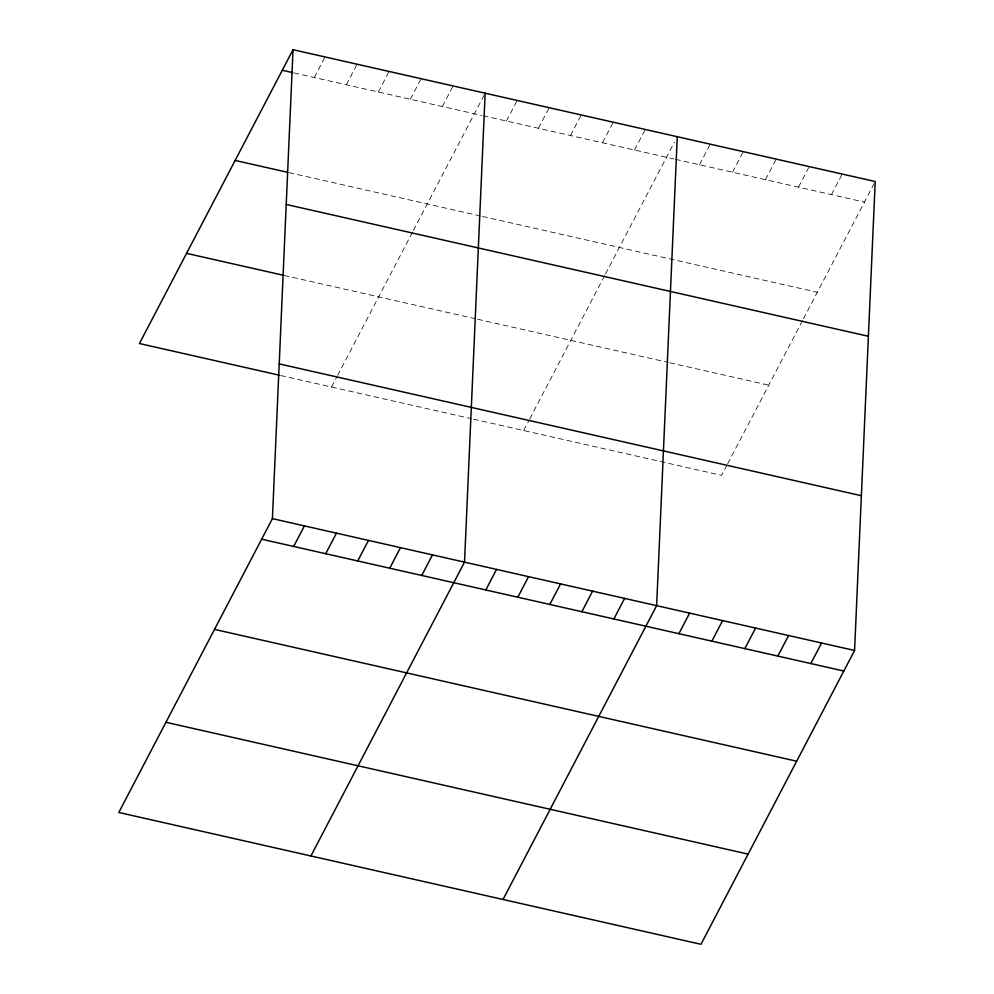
<?xml version="1.0" encoding="UTF-8"?>
<svg xmlns="http://www.w3.org/2000/svg" width="994" height="994" viewBox="0 0 994 994"><rect width="100%" height="100%" fill="white"/><g stroke="black" fill="none" stroke-linecap="round" stroke-linejoin="round"><path stroke-width="0.75" stroke-dasharray="4.97 3.73" d="M314.303 77.507L325.05 56.956M346.322 84.763L357.07 64.2M378.341 92.007L389.089 71.456M410.36 99.263L421.108 78.7M442.38 106.52L453.127 85.956M331.549 387.026L336.929 376.726M337.6 375.434L412.684 231.813M413.38 230.484L484.438 94.579M506.418 121.02L517.166 100.456M538.437 128.263L549.185 107.7M570.457 135.519L581.204 114.956M602.476 142.763L613.223 122.212M634.495 150.019L645.243 129.456M523.652 430.539L529.044 420.226M529.715 418.934L604.799 275.326M605.495 273.996L674.392 142.192M699.503 164.743L710.25 144.18M732.491 172.21L743.239 151.647M765.479 179.678L776.227 159.115M798.468 187.158L809.215 166.594M831.456 194.625L842.216 174.062M726.974 465.055L721.594 475.356L472.722 418.996M727.658 463.763L802.73 320.143M803.425 318.813L875.205 181.529M293.926 72.897L481.68 115.416M483.134 115.739L674.007 158.965M675.51 159.313L864.445 202.093M288.993 172.633L481.108 216.133M482.562 216.468L817.304 292.273M284.085 275.425L474.747 318.602M477.654 319.26L668.266 362.425M669.77 362.773L768.735 385.175M280.606 375.496L471.268 418.673"/><path stroke-width="1.49" d="M272.406 518.644L293.031 49.7L875.205 181.529L854.567 650.474L700.969 944.3L118.795 812.471L272.406 518.644L854.567 650.474M485.147 93.2L464.521 562.144L310.911 855.971M677.262 136.712L656.636 605.657L503.026 899.483M293.031 49.7L139.433 343.526L279.152 375.16M293.677 546.452L304.425 525.901M325.697 553.708L336.444 533.144M357.716 560.964L368.463 540.401M389.735 568.208L400.483 547.644M421.754 575.464L432.502 554.9M485.793 589.964L496.54 569.4M517.812 597.208L528.559 576.657M549.831 604.464L560.579 583.9M581.85 611.708L592.598 591.157M613.87 618.964L624.617 598.4M678.877 633.687L689.625 613.124M711.866 641.155L722.613 620.591M744.854 648.622L755.602 628.059M777.842 656.102L788.59 635.539M810.831 663.57L821.578 643.006M282.284 70.263L292.472 72.562M235.143 160.432L287.539 172.297M286.235 204.453L868.396 336.283M186.574 253.346L282.631 275.102M279.215 363.891L861.376 495.72M261.658 539.208L843.819 671.037M214.518 629.388L796.679 761.218M165.948 722.29L748.109 854.119"/></g></svg>
